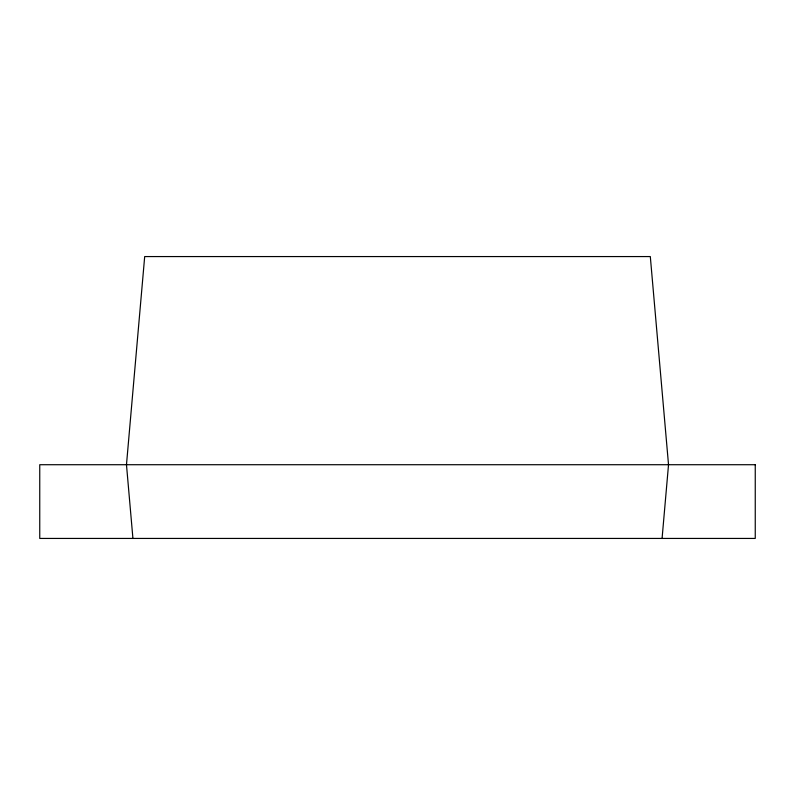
<?xml version="1.0" encoding="UTF-8"?>
<svg xmlns="http://www.w3.org/2000/svg" width="795" height="795" viewBox="0 0 795 795"><rect width="100%" height="100%" fill="white"/><g stroke="black" fill="none" stroke-linecap="round" stroke-linejoin="round"><path stroke-width="1.19" d="M662.076 538.434L668.525 464.717L650.31 256.566L144.69 256.566L126.475 464.717L132.924 538.434M755.25 464.717L39.75 464.717L39.75 538.434L755.25 538.434L755.25 464.717"/></g></svg>
